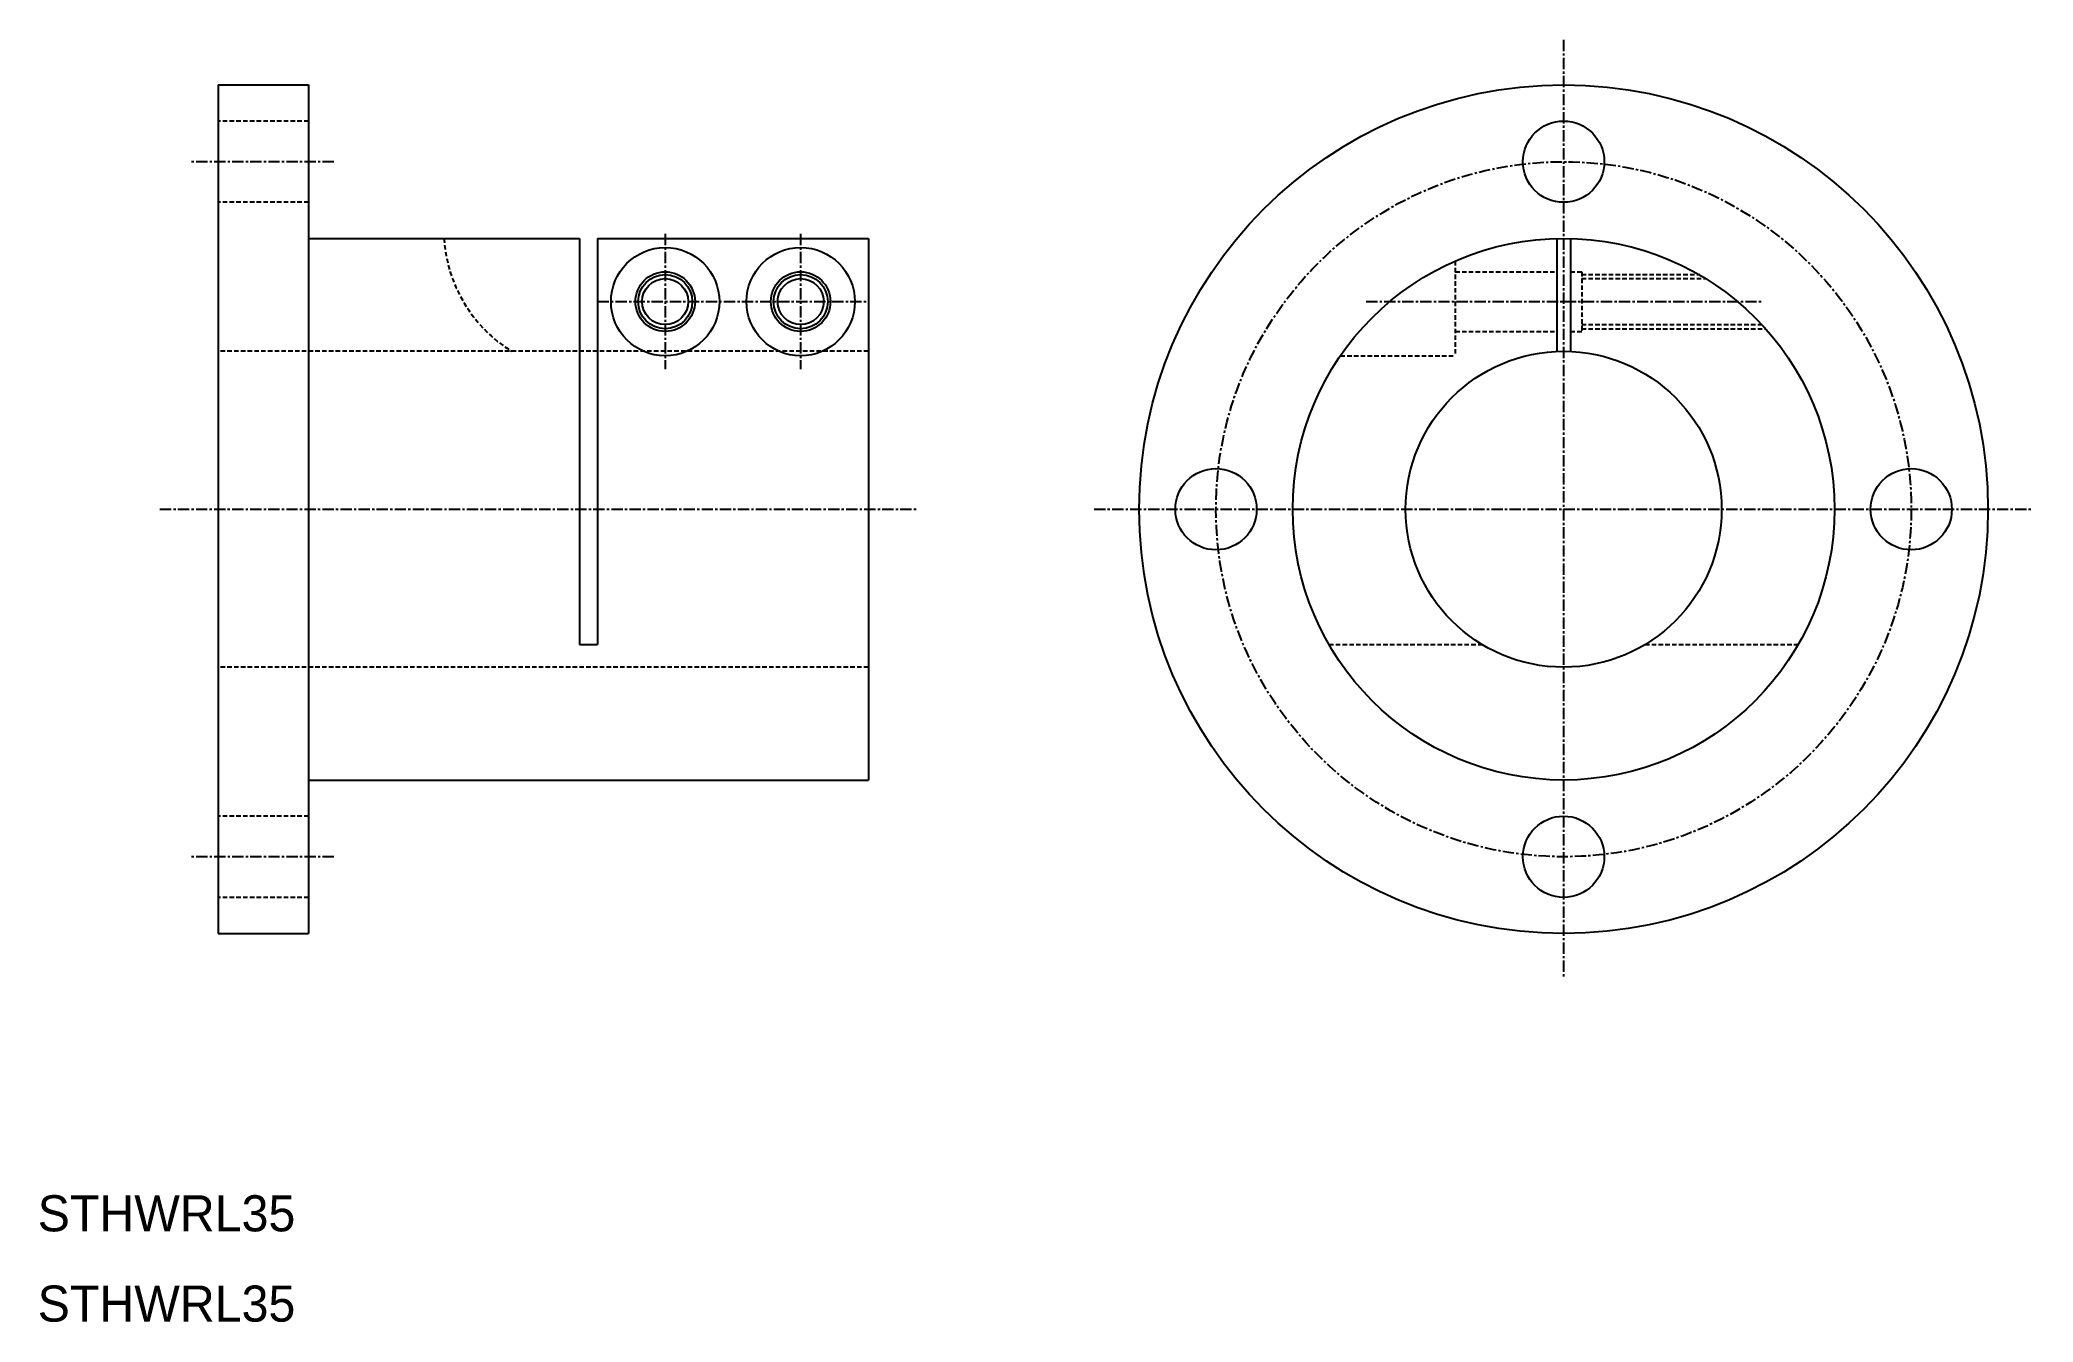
# Model space of a CAD drawing. Extents: x 10 to 231, y 10 to 152.
import ezdxf

# ---------------------------------------------------------------- set-up
doc = ezdxf.new("R2010")
doc.units = 0
doc.linetypes.add('CENTER', pattern=[2, 1.25, -0.25, 0.25, -0.25])
doc.linetypes.add('DASHED', pattern=[0.75, 0.5, -0.25])
doc.layers.get('0').update_dxf_attribs({"linetype": 'CONTINUOUS'})
doc.layers.add('CENTER', color=1, linetype='CENTER')

msp = doc.modelspace()

# ---------------------------------------------------------------- linework, layer by layer
at = {"color": 7, "linetype": 'CONTINUOUS'}
for p, q in [((30, 147), (30, 53)), ((30, 147), (40, 147)), ((40, 147), (40, 53)), ((40, 130), (70, 130)), ((70, 130), (70, 85)), ((72, 130), (72, 85)), ((72, 130), (102, 130)), ((102, 130), (102, 70)), ((178.25, 129.99), (178.25, 117.48)), ((179.75, 129.99), (179.75, 117.48)), ((70, 85), (72, 85)), ((40, 70), (102, 70)), ((30, 53), (40, 53))]:
    msp.add_line(p, q, dxfattribs=at)
at = {"color": 3, "linetype": 'DASHED'}
for p, q in [((40, 143), (30, 143)), ((40, 134), (30, 134)), ((167, 127.5), (167, 117)), ((167, 126.3), (178.25, 126.3)), ((179.75, 126.3), (181, 126.3)), ((181, 126.3), (181, 119.7)), ((181, 126), (194.07, 126)), ((181, 125.55), (194.74, 125.55)), ((167, 119.7), (178.25, 119.7)), ((179.75, 119.7), (181, 119.7)), ((181, 120.45), (200.95, 120.45)), ((181, 120), (201.36, 120)), ((102, 117.5), (30, 117.5)), ((154.28, 117), (167, 117)), ((153.02, 85), (169.99, 85)), ((188.01, 85), (204.98, 85)), ((102, 82.5), (30, 82.5)), ((40, 66), (30, 66)), ((40, 57), (30, 57))]:
    msp.add_line(p, q, dxfattribs=at)
at = {"color": 7, "linetype": 'CONTINUOUS'}
for centre, radius in [((179, 100), 47), ((179, 138.5), 4.5), ((79.5, 123), 6), ((94.5, 123), 6), ((179, 100), 30), ((79.5, 123), 3.3), ((94.5, 123), 3.3), ((79.5, 123), 2.55), ((94.5, 123), 2.55), ((179, 100), 17.5), ((140.5, 100), 4.5), ((217.5, 100), 4.5), ((179, 61.5), 4.5)]:
    msp.add_circle(centre, radius, dxfattribs=at)
at = {"color": 3, "linetype": 'CONTINUOUS'}
for centre in [(79.5, 123), (94.5, 123)]:
    msp.add_circle(centre, 3, dxfattribs=at)
at = {"color": 3, "linetype": 'DASHED'}
msp.add_arc((70.82, 130.99), 15.85, 183.5794, 238.3481, dxfattribs=at)
at = {"layer": 'CENTER', "color": 1, "linetype": 'CENTER'}
for p, q in [((179, 152), (179, 48)), ((42.8, 138.5), (26.85, 138.5)), ((79.5, 130.5), (79.5, 115.5)), ((94.5, 130.5), (94.5, 115.5)), ((72, 123), (102, 123)), ((157.13, 123), (200.87, 123)), ((23.54, 100), (107.29, 100)), ((127, 100), (231, 100)), ((42.8, 61.5), (26.85, 61.5))]:
    msp.add_line(p, q, dxfattribs=at)
msp.add_circle((179, 100), 38.5, dxfattribs=at)

# ---------------------------------------------------------------- texts
at = {"color": 7, "linetype": 'CONTINUOUS'}
for p in [(10, 20), (10, 10)]:
    msp.add_text('STHWRL35', height=4, dxfattribs=at).set_placement(p)

doc.saveas('drawing.dxf')
